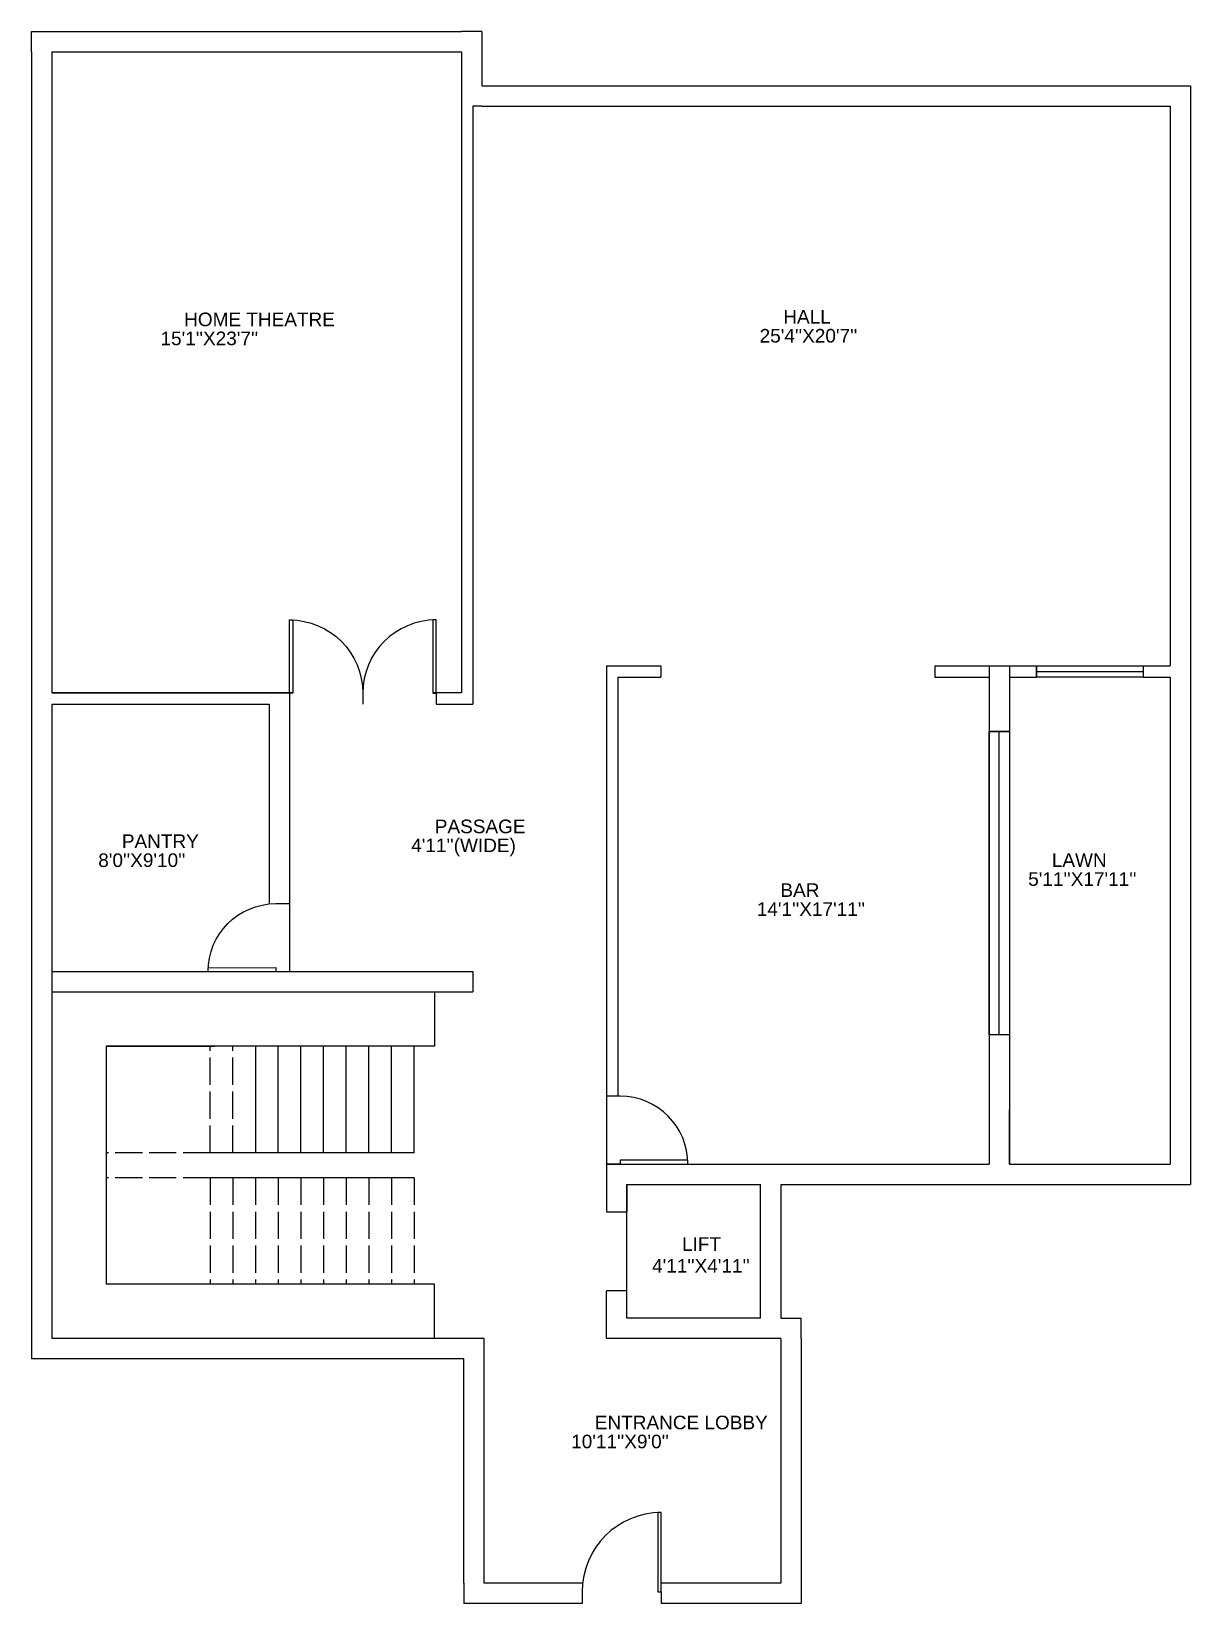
# Model space of a CAD drawing. Header units: inches. Extents: x -3853 to -3341, y 1018 to 1712.
import ezdxf

# ---------------------------------------------------------------- set-up
doc = ezdxf.new("R2010")
doc.units = ezdxf.units.IN
doc.header["$MEASUREMENT"] = 0
doc.linetypes.add('ACAD_ISO02W100', pattern=[15, 12, -3])
for name, color, linetype in [('DOOR', 180, 'Continuous'), ('LIFT', 222, 'Continuous'), ('STAIRS', 100, 'Continuous'), ('TEXT', 11, 'Continuous'), ('WALL', 10, 'Continuous'), ('WINDOW', 42, 'Continuous')]:
    doc.layers.add(name, color=color, linetype=linetype)
doc.styles.get("Standard").update_dxf_attribs({"font": 'arial.ttf'})

# ---------------------------------------------------------------- blocks, each defined once
blk = doc.blocks.new('*U12')
for p, q in [((0, 0), (0, -6)), ((-40, 0), (-40, -6))]:
    blk.add_line(p, q)
blk.add_lwpolyline([(0, 0), (0, 40), (-1.75, 40), (-1.75, 0)], close=True)
blk.add_arc((0, 0), 40, 90, 180)
blk = doc.blocks.new('*U6')
for p, q in [((-30, 0), (-30, -6)), ((0, 0), (0, -6))]:
    blk.add_line(p, q)
blk.add_lwpolyline([(0, 0), (0, 30), (-1.75, 30), (-1.75, 0)], close=True)
blk.add_arc((0, 0), 30, 90, 180)

msp = doc.modelspace()

# ---------------------------------------------------------------- linework, layer by layer
for p, q in [((-3409.31, 1432.34), (-3409.31, 1427.34)), ((-3362.31, 1432.34), (-3362.31, 1427.34)), ((-3706.94, 1420.34), (-3706.94, 1420.34)), ((-3421.31, 1403.34), (-3430.31, 1403.34)), ((-3599.31, 1212.34), (-3599.31, 1212.35)), ((-3590.31, 1203.34), (-3590.31, 1191.34))]:
    msp.add_line(p, q)
at = {"layer": 'LIFT'}
for p, q in [((-3590.31, 1203.34), (-3531.31, 1203.34)), ((-3590.31, 1203.34), (-3531.31, 1203.34)), ((-3590.31, 1144.34), (-3590.31, 1203.34)), ((-3531.31, 1144.34), (-3531.31, 1203.34)), ((-3531.31, 1144.34), (-3590.31, 1144.34))]:
    msp.add_line(p, q, dxfattribs=at)
at = {"layer": 'STAIRS'}
for p, q in [((-3820.31, 1264.34), (-3820.31, 1159.34)), ((-3675.31, 1264.34), (-3820.31, 1264.34)), ((-3820.31, 1264.34), (-3772.31, 1264.34)), ((-3754.31, 1264.34), (-3754.31, 1217.34)), ((-3744.31, 1217.34), (-3744.31, 1264.34)), ((-3734.31, 1217.34), (-3734.31, 1264.34)), ((-3724.31, 1217.34), (-3724.31, 1264.34)), ((-3714.31, 1217.34), (-3714.31, 1264.34)), ((-3704.31, 1217.34), (-3704.31, 1264.34)), ((-3694.31, 1217.34), (-3694.31, 1264.34)), ((-3684.31, 1217.34), (-3684.31, 1264.34)), ((-3684.31, 1217.34), (-3774.31, 1217.34)), ((-3754.31, 1217.34), (-3764.31, 1217.34)), ((-3684.31, 1206.34), (-3774.31, 1206.34)), ((-3675.31, 1159.34), (-3820.31, 1159.34))]:
    msp.add_line(p, q, dxfattribs=at)
at = {"layer": 'STAIRS', "linetype": 'ACAD_ISO02W100'}
for p, q in [((-3774.31, 1217.34), (-3774.31, 1264.34)), ((-3764.31, 1217.34), (-3764.31, 1264.34)), ((-3774.31, 1217.34), (-3820.31, 1217.34)), ((-3774.31, 1206.34), (-3820.31, 1206.34)), ((-3774.31, 1206.34), (-3774.31, 1159.34)), ((-3764.31, 1206.34), (-3764.31, 1159.34)), ((-3754.31, 1206.34), (-3754.31, 1159.34)), ((-3744.31, 1206.34), (-3744.31, 1159.34)), ((-3734.31, 1206.34), (-3734.31, 1159.34)), ((-3724.31, 1206.34), (-3724.31, 1159.34)), ((-3714.31, 1206.34), (-3714.31, 1159.34)), ((-3704.31, 1206.34), (-3704.31, 1159.34)), ((-3694.31, 1206.34), (-3694.31, 1159.34)), ((-3684.31, 1206.34), (-3684.31, 1159.34))]:
    msp.add_line(p, q, dxfattribs=at)
at = {"layer": 'WALL'}
for p, q in [((-3853.31, 1712.34), (-3663.31, 1712.34)), ((-3853.31, 1703.34), (-3853.31, 1712.34)), ((-3654.31, 1712.34), (-3663.31, 1712.34)), ((-3654.31, 1712.34), (-3654.31, 1688.34)), ((-3853.31, 1703.34), (-3853.31, 1126.34)), ((-3844.31, 1703.34), (-3663.31, 1703.34)), ((-3844.31, 1703.34), (-3844.31, 1420.34)), ((-3663.31, 1703.34), (-3663.31, 1420.34)), ((-3663.31, 1703.34), (-3663.31, 1688.34)), ((-3654.31, 1688.34), (-3341.31, 1688.34)), ((-3341.31, 1688.34), (-3341.31, 1203.34)), ((-3658.31, 1679.34), (-3658.31, 1415.34)), ((-3654.31, 1679.34), (-3658.31, 1679.34)), ((-3654.31, 1679.34), (-3350.31, 1679.34)), ((-3350.31, 1679.34), (-3350.31, 1432.34)), ((-3599.31, 1432.34), (-3575.31, 1432.34)), ((-3599.31, 1432.34), (-3599.31, 1212.34)), ((-3575.31, 1432.34), (-3575.31, 1427.34)), ((-3454.31, 1432.34), (-3409.31, 1432.34)), ((-3454.31, 1432.34), (-3454.31, 1427.34)), ((-3430.31, 1432.34), (-3430.31, 1269.34)), ((-3421.31, 1432.34), (-3421.31, 1269.34)), ((-3362.31, 1432.34), (-3350.31, 1432.34)), ((-3594.31, 1427.34), (-3575.31, 1427.34)), ((-3594.31, 1427.34), (-3594.31, 1242.33)), ((-3454.31, 1427.34), (-3430.31, 1427.34)), ((-3421.31, 1427.34), (-3409.31, 1427.34)), ((-3421.31, 1427.34), (-3421.31, 1403.34)), ((-3362.31, 1427.34), (-3350.31, 1427.34)), ((-3350.31, 1427.34), (-3350.31, 1212.34)), ((-3844.31, 1420.34), (-3737.9, 1420.34)), ((-3737.9, 1420.34), (-3844.31, 1420.34)), ((-3663.31, 1420.34), (-3675.99, 1420.34)), ((-3658.31, 1420.34), (-3658.31, 1415.34)), ((-3844.31, 1415.34), (-3748.31, 1415.34)), ((-3844.31, 1415.34), (-3844.31, 1135.34)), ((-3748.31, 1415.34), (-3748.31, 1327.18)), ((-3739.31, 1415.34), (-3739.31, 1297.34)), ((-3674.58, 1415.34), (-3658.31, 1415.34)), ((-3663.31, 1415.34), (-3658.31, 1415.34)), ((-3421.31, 1403.34), (-3421.31, 1236.34)), ((-3844.31, 1297.34), (-3658.31, 1297.34)), ((-3658.31, 1297.34), (-3658.31, 1288.34)), ((-3844.31, 1288.34), (-3658.31, 1288.34)), ((-3675.31, 1288.34), (-3675.31, 1264.34)), ((-3430.31, 1269.34), (-3430.31, 1212.34)), ((-3421.31, 1236.34), (-3421.31, 1212.34)), ((-3421.31, 1212.34), (-3421.31, 1236.34)), ((-3599.31, 1212.35), (-3599.31, 1203.34)), ((-3599.31, 1212.34), (-3593.31, 1212.34)), ((-3563.31, 1212.34), (-3430.31, 1212.34)), ((-3421.31, 1212.34), (-3350.31, 1212.34)), ((-3599.31, 1203.34), (-3599.31, 1191.34)), ((-3522.31, 1203.34), (-3341.31, 1203.34)), ((-3522.31, 1203.34), (-3522.31, 1144.34)), ((-3599.31, 1191.34), (-3590.31, 1191.34)), ((-3675.31, 1135.34), (-3675.31, 1159.34)), ((-3599.31, 1135.34), (-3599.31, 1156.34)), ((-3590.31, 1156.34), (-3599.31, 1156.34)), ((-3522.31, 1144.34), (-3513.31, 1144.34)), ((-3513.31, 1135.34), (-3513.31, 1144.34)), ((-3653.31, 1135.34), (-3844.31, 1135.34)), ((-3653.31, 1027.34), (-3653.31, 1135.34)), ((-3522.31, 1135.34), (-3599.31, 1135.34)), ((-3522.31, 1135.34), (-3522.31, 1027.34)), ((-3513.31, 1135.34), (-3513.31, 1018.34)), ((-3662.31, 1126.34), (-3853.31, 1126.34)), ((-3662.31, 1027.34), (-3662.31, 1126.34)), ((-3662.31, 1027.34), (-3662.31, 1018.34)), ((-3609.85, 1027.34), (-3653.31, 1027.34)), ((-3571.51, 1027.34), (-3575.13, 1027.34)), ((-3522.31, 1027.34), (-3573.1, 1027.34)), ((-3610.06, 1018.34), (-3662.31, 1018.34)), ((-3513.31, 1018.34), (-3575.13, 1018.34))]:
    msp.add_line(p, q, dxfattribs=at)
at = {"layer": 'WINDOW'}
for p, q in [((-3409.31, 1432.34), (-3362.31, 1432.34)), ((-3409.31, 1427.34), (-3409.31, 1432.34)), ((-3409.31, 1429.84), (-3362.31, 1429.84)), ((-3362.31, 1432.34), (-3362.31, 1427.34)), ((-3362.31, 1427.34), (-3409.31, 1427.34)), ((-3430.31, 1269.34), (-3430.31, 1403.34)), ((-3430.31, 1403.34), (-3421.31, 1403.34)), ((-3425.81, 1269.34), (-3425.81, 1403.34)), ((-3421.31, 1403.34), (-3421.31, 1269.34)), ((-3421.31, 1269.34), (-3430.31, 1269.34))]:
    msp.add_line(p, q, dxfattribs=at)

# ---------------------------------------------------------------- block references
at = {"layer": 'DOOR', "xscale": -0.8091845978120433, "yscale": 0.8091845978120433, "zscale": 0.8091845978120433, "rotation": 359.9999999999981}
msp.add_blockref('*U12', (-3739.31, 1420.2), dxfattribs=at)
at = {"layer": 'DOOR'}
for p, xscale, yscale, zscale in [((-3674.58, 1420.2), 0.8091845978120433, 0.8091845978120433, 0.8091845978120433), ((-3575.13, 1023.58), 0.8731224278570379, 0.8731224278570379, 0.8731224278570379)]:
    msp.add_blockref('*U12', p, dxfattribs=dict(at, xscale=xscale, yscale=yscale, zscale=zscale))
at = {"layer": 'DOOR', "xscale": -1, "rotation": 90.13960318220748}
msp.add_blockref('*U6', (-3745.31, 1297.33), dxfattribs=at)
at = {"layer": 'DOOR', "rotation": 269.8603968177925}
msp.add_blockref('*U6', (-3593.31, 1212.33), dxfattribs=at)

# ---------------------------------------------------------------- texts
at = {"layer": 'TEXT'}
for s, p in [('HALL', (-3521.21, 1583.4)), ('HOME THEATRE', (-3785.85, 1582.23)), ("15'1''X23'7''", (-3796.3, 1573.85)), ("25'4''X20'7''", (-3531.66, 1575.02)), ('PASSAGE', (-3675.13, 1358.42)), ('PANTRY', (-3813.36, 1351.88)), ("4'11''(WIDE)", (-3685.57, 1350.05)), ("8'0''X9'10''", (-3823.8, 1343.5)), ('LAWN', (-3402.59, 1343.55)), ("5'11''X17'11''", (-3413.03, 1335.17)), ('BAR', (-3522.48, 1330.28)), ("14'1''X17'11''", (-3532.92, 1321.9)), ('LIFT', (-3565.94, 1174.04)), ("4'11''X4'11''", (-3579.17, 1164.43)), ('ENTRANCE LOBBY', (-3604.46, 1095.27)), ("10'11''X9'0''", (-3614.9, 1086.89))]:
    msp.add_text(s, height=6, dxfattribs=at).set_placement(p)

doc.saveas('drawing.dxf')
